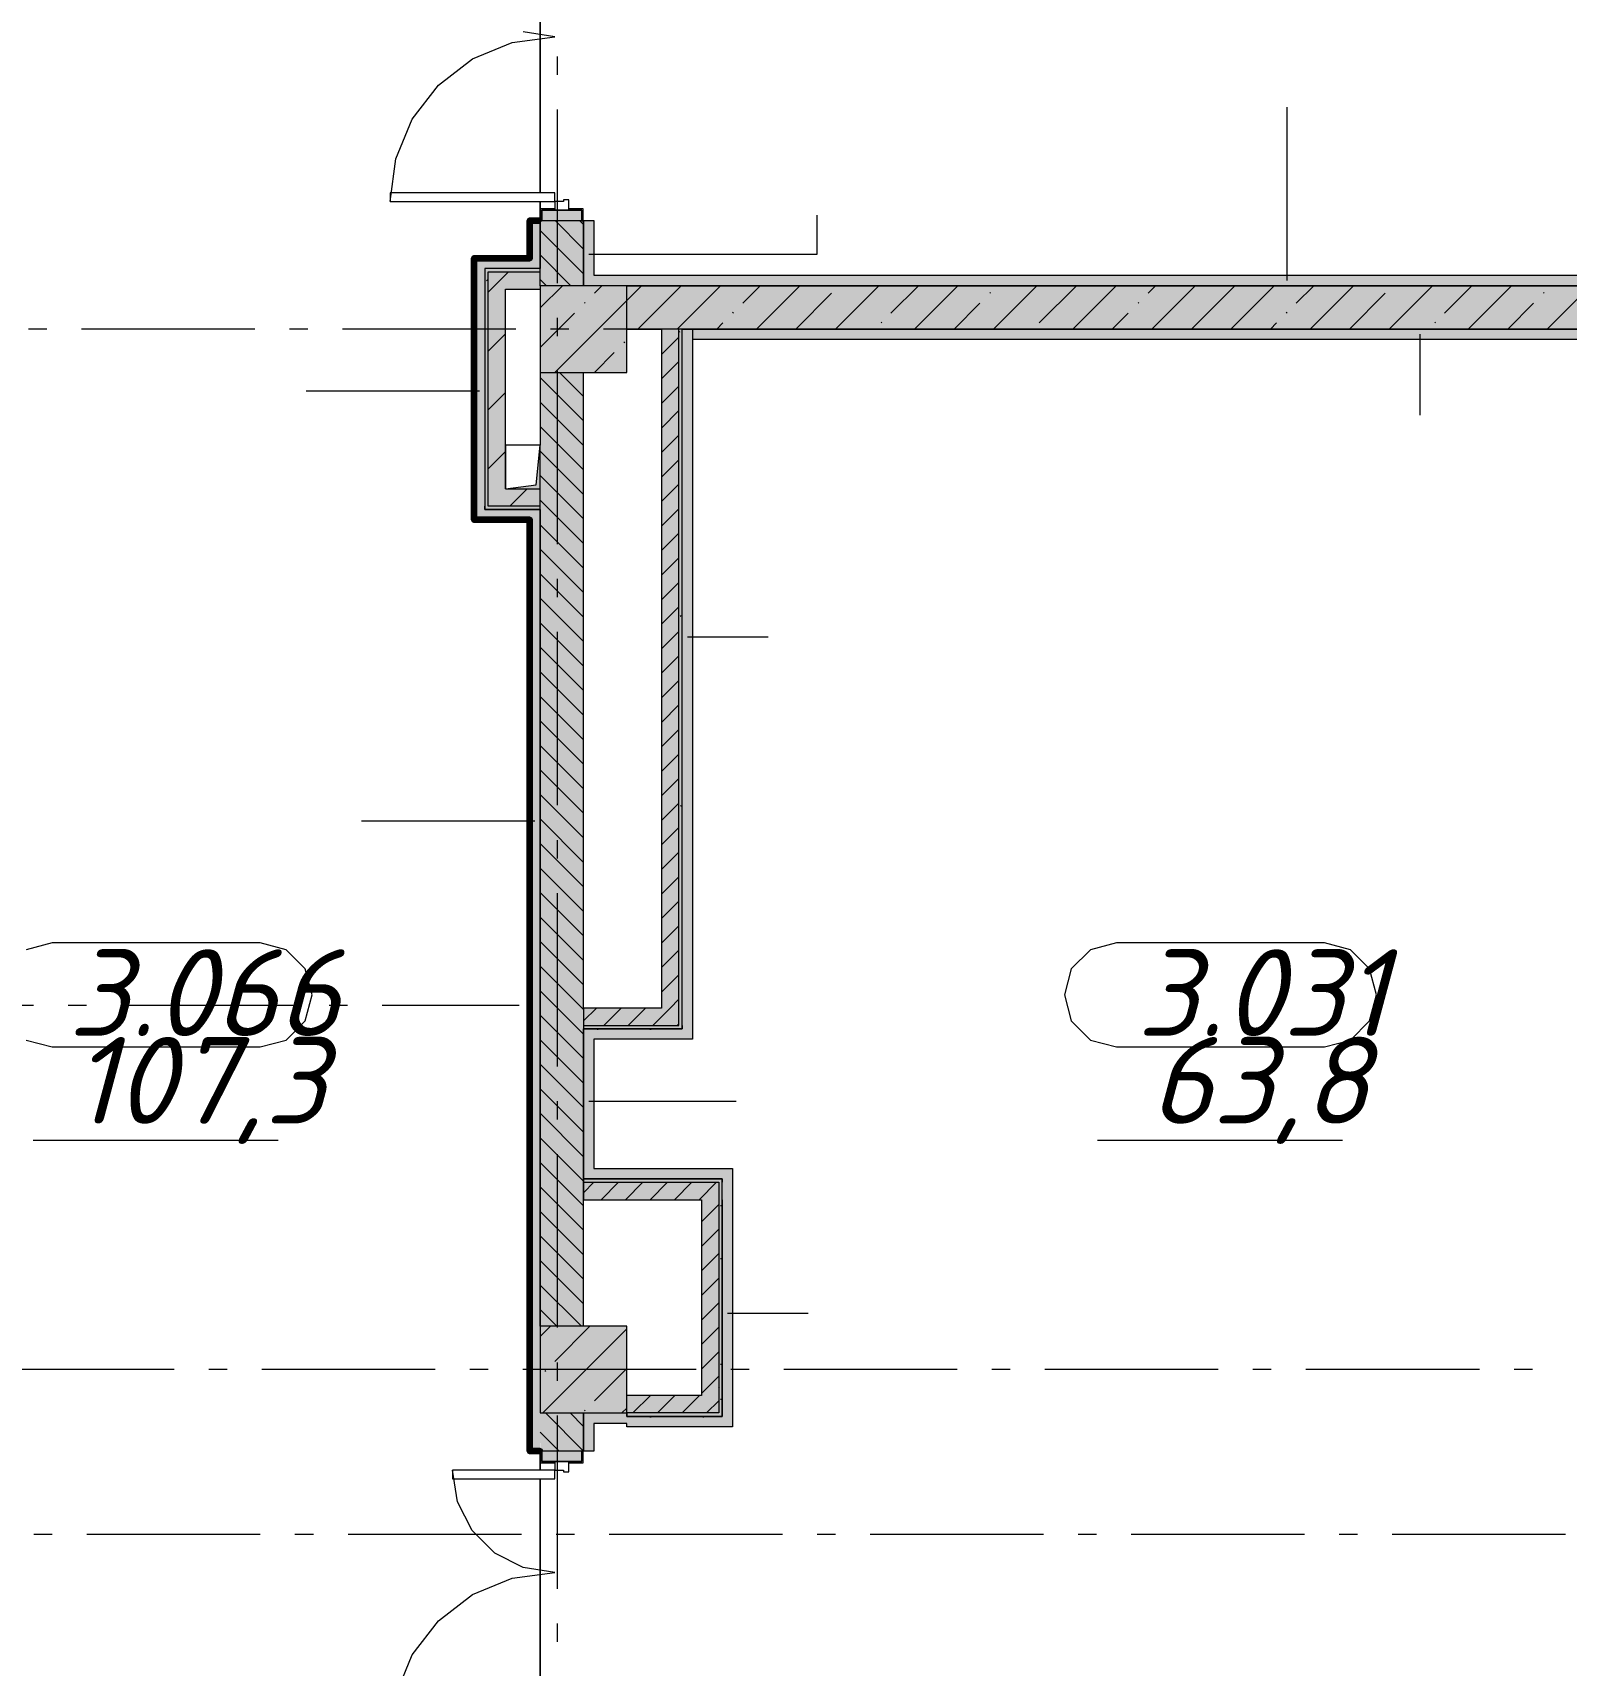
# Model space of a CAD drawing. Header units: millimetres. Extents: x -537608 to 253996, y -217170 to 186033.
# Drawn here: x -224204 to -215357, y 101966 to 111380 of the extents above; entities that cross this region are included whole.
import ezdxf

# ---------------------------------------------------------------- set-up
doc = ezdxf.new("R2010")
doc.units = ezdxf.units.MM
doc.layers.add('16) Лак 1.6м', color=160, linetype='Continuous', lineweight=90)
doc.layers.add('PDF _Геометрия', color=7, linetype='Continuous')
doc.layers.add('PDF _Текст', color=7, linetype='Continuous')
doc.layers.add('PDF _Сплошная заливка', color=7, linetype='Continuous', true_color=0xffffff)
doc.styles.add('PDF ISOCPEUR Italic', font='isocpeui.ttf')

msp = doc.modelspace()

# ---------------------------------------------------------------- hatches: boundary and pattern name
at = {"layer": 'PDF _Сплошная заливка', "transparency": 33554559}
h = msp.add_hatch(color=256, dxfattribs=at)
h.paths.add_polyline_path([(-221276.195, 91921.2686), (-221026.1962, 91921.2686), (-221028.1941, 92444.2684), (-221276.195, 92444.2684)], flags=0)
h.paths.add_polyline_path([(-221036.1945, 94206.2671), (-221036.1945, 94208.265), (-221026.1962, 94208.265), (-221026.1962, 94421.2653), (-221276.195, 94421.2653), (-221273.8698, 94208.265), (-221096.1952, 94206.2671)], flags=0)
h.paths.add_polyline_path([(-221045.5491, 94921.2673), (-221026.1962, 94921.2673), (-221026.1962, 98621.2643), (-221276.195, 98621.2643), (-221276.195, 94921.2673), (-221181.3681, 94921.2673)], flags=0)
h.paths.add_polyline_path([(-221026.1962, 99321.2648), (-221026.1962, 99611.2655), (-221276.195, 99611.2655), (-221276.195, 99321.2648), (-221111.1948, 99321.2648)], flags=0)
h.paths.add_polyline_path([(-221026.1962, 100311.2638), (-221026.1962, 100421.2647), (-221276.195, 100421.2647), (-221276.195, 100311.2638), (-221111.1948, 100311.2638)], flags=0)
h.paths.add_polyline_path([(-221026.1962, 100921.2645), (-221028.1941, 101439.2651), (-221276.195, 101439.2651), (-221276.195, 100921.2645), (-221048.5826, 100921.2645)], flags=0)
h.paths.add_polyline_path([(-221026.1962, 103201.2638), (-221026.1962, 103421.2634), (-221276.195, 103421.2634), (-221273.9215, 103203.2639), (-221028.1941, 103201.2638)], flags=0)
h.paths.add_polyline_path([(-221276.195, 103921.2653), (-221026.1962, 103921.2653), (-221026.1962, 109421.2627), (-221276.195, 109421.2627), (-221276.195, 105320.22)], flags=0)
h.paths.add_polyline_path([(-221026.1962, 109921.2625), (-221028.1941, 110294.2639), (-221276.195, 110294.2639), (-221276.195, 109921.2625)], flags=0)
h.paths.add_polyline_path([(-221096.1952, 112056.2626), (-221026.1962, 112058.2627), (-221026.1962, 112421.2636), (-221276.195, 112421.2636), (-221274.1949, 112058.2627), (-221206.196, 112056.2626)], flags=0)
h.paths.add_polyline_path([(-221214.4095, 112921.2633), (-221026.1962, 112921.2633), (-221026.1962, 118421.2607), (-221276.195, 118421.2607), (-221276.195, 112921.2633)], flags=0)
h.paths.add_polyline_path([(-221276.195, 118921.2605), (-221026.1962, 118921.2605), (-221028.1941, 119439.2612), (-221276.195, 119439.2612)], flags=0)
h.paths.add_polyline_path([(-221036.1945, 121201.2599), (-221036.1945, 121203.26), (-221026.1962, 121203.26), (-221026.1962, 121421.2594), (-221276.195, 121421.2594), (-221273.9215, 121203.26), (-221096.1952, 121201.2599)], flags=0)
h.paths.add_polyline_path([(-221276.195, 121921.2613), (-221026.1962, 121921.2613), (-221026.1962, 127421.2599), (-221276.195, 127421.2599), (-221276.195, 122310.9954)], flags=0)
h.paths.add_polyline_path([(-221254.6267, 127921.2597), (-221026.1962, 127921.2597), (-221028.1941, 128114.259), (-221276.195, 128114.259), (-221276.195, 127921.2597), (-221260.642, 127921.2597)], flags=0)
h.paths.add_polyline_path([(-221096.1952, 129876.2591), (-221026.1962, 129878.2592), (-221026.1962, 130421.2599), (-221276.195, 130421.2599), (-221274.1949, 129878.2592), (-221206.196, 129876.2591)], flags=0)
h.paths.add_polyline_path([(-221189.1855, 130921.2596), (-221026.1962, 130921.2596), (-221026.1962, 135771.2589), (-221276.195, 135771.2589), (-221276.195, 130921.2596)], flags=0)
h.paths.add_polyline_path([(-221273.7191, 136271.2587), (-221026.1962, 136271.2587), (-221028.1941, 137634.2575), (-221276.195, 137634.2575), (-221276.195, 136271.2587)], flags=0)
h.paths.add_polyline_path([(-221036.1945, 139396.2576), (-221036.1945, 139398.2576), (-221026.1962, 139398.2576), (-221028.1941, 139621.2568), (-221276.195, 139621.2568), (-221274.1949, 139398.2576), (-221096.1952, 139396.2576)], flags=0)
at = {"layer": 'PDF _Сплошная заливка', "true_color": 0xff7d7d, "transparency": 33554559}
h = msp.add_hatch(color=11, dxfattribs=at)
h.paths.add_polyline_path([(-221336.1957, 110020.7634), (-221276.195, 110020.7634), (-221276.195, 110296.264), (-221336.1957, 110296.264), (-221336.1957, 110080.7619)], flags=0)
h.paths.add_polyline_path([(-221276.195, 112056.2626), (-221276.195, 118546.2613), (-221336.1957, 118546.2613), (-221336.1957, 112056.2626)], flags=0)
h = msp.add_hatch(color=11, dxfattribs=at)
h.paths.add_polyline_path([(-221026.1962, 109921.2625), (-220966.1955, 109921.2625), (-220966.1955, 110296.264), (-221026.1962, 110296.264), (-221026.1962, 110275.8626)], flags=0)
h.paths.add_polyline_path([(-221026.1962, 112056.2626), (-220966.1955, 112056.2626), (-220966.1955, 112421.2636), (-221026.1962, 112421.2636), (-221026.1962, 112399.7082)], flags=0)
for points in [[(-221586.7628, 110020.7634), (-221336.1957, 110020.7634), (-221336.1957, 110080.7619), (-221656.1956, 110080.7619), (-221656.1956, 110020.7634), (-221596.1949, 110020.7634)], [(-213586.1959, 109921.2625), (-213586.1959, 109981.2632), (-220966.1955, 109981.2632), (-220966.1955, 109921.2625), (-214907.808, 109921.2625)], [(-220456.9747, 105636.2649), (-220396.974, 105636.2649), (-220396.974, 109671.2637), (-220456.9747, 109671.2637), (-220456.9747, 105756.2642)], [(-221336.1957, 108570.7622), (-221276.195, 108570.7622), (-221276.195, 108630.7628), (-221596.1949, 108630.7628), (-221596.1949, 108570.7622), (-221586.7628, 108570.7622)], [(-221026.1962, 104831.2649), (-220966.1955, 104831.2649), (-220966.1955, 105636.2649), (-221026.1962, 105636.2649), (-221026.1962, 105320.22)], [(-220776.1952, 103341.2639), (-220166.1946, 103341.2639), (-220166.1946, 103401.2646), (-220776.1952, 103401.2646), (-220776.1952, 103361.2648)]]:
    msp.add_hatch(color=11, dxfattribs=at).paths.add_polyline_path(points)
at = {"layer": 'PDF _Сплошная заливка', "transparency": 33554559}
for points in [[(-221576.194, 110000.7625), (-221276.195, 110000.7625), (-221276.195, 110020.7634), (-221596.1949, 110020.7634), (-221596.1949, 110000.7625), (-221586.7628, 110000.7625)], [(-221596.1949, 108650.7637), (-221576.194, 108650.7637), (-221576.194, 110000.7625), (-221596.1949, 110000.7625), (-221596.1949, 108750.7641)], [(-221276.195, 109900.7621), (-221276.195, 110000.7625), (-221576.194, 110000.7625), (-221576.194, 109900.7621), (-221476.1957, 109900.7621)], [(-221576.194, 108750.7641), (-221476.1957, 108750.7641), (-221476.1957, 109900.7621), (-221576.194, 109900.7621), (-221576.194, 108773.2625)], [(-213276.196, 109671.2637), (-213276.196, 109921.2625), (-220776.1952, 109921.2625), (-220776.1952, 109671.2637), (-213526.1963, 109671.2637)], [(-220476.9734, 105656.2637), (-220456.9747, 105656.2637), (-220456.9747, 109671.2637), (-220476.9734, 109671.2637), (-220476.9734, 105756.2642)], [(-221576.194, 108650.7637), (-221276.195, 108650.7637), (-221276.195, 108750.7641), (-221576.194, 108750.7641), (-221576.194, 108738.0875)], [(-221586.7628, 108630.7628), (-221276.195, 108630.7628), (-221276.195, 108650.7637), (-221596.1949, 108650.7637), (-221596.1949, 108630.7628)], [(-220246.1962, 104751.2633), (-220226.1952, 104751.2633), (-220226.1952, 104771.2642), (-221026.1962, 104771.2642), (-221026.1962, 104751.2633)], [(-220346.1944, 104651.2651), (-220246.1962, 104651.2651), (-220246.1962, 104751.2633), (-221026.1962, 104751.2633), (-221026.1962, 104651.2651)], [(-220246.1962, 103401.2646), (-220226.1952, 103401.2646), (-220226.1952, 104751.2633), (-220246.1962, 104751.2633), (-220246.1962, 103421.2634)], [(-220346.1944, 103401.2646), (-220246.1962, 103401.2646), (-220246.1962, 103421.2634), (-220776.1952, 103421.2634), (-220776.1952, 103401.2646), (-220751.8927, 103401.2646)]]:
    msp.add_hatch(color=256, dxfattribs=at).paths.add_polyline_path(points)
at = {"layer": 'PDF _Сплошная заливка', "true_color": 0xfca910, "transparency": 33554559}
msp.add_hatch(color=40, dxfattribs=at).paths.add_polyline_path([(-213836.1964, 109611.2631), (-213776.1962, 109611.2631), (-213776.1962, 109671.2637), (-220396.974, 109671.2637), (-220396.974, 109611.2631), (-214907.808, 109611.2631)])
at = {"layer": 'PDF _Сплошная заливка', "true_color": 0xff7d7d, "transparency": 33554559}
h = msp.add_hatch(color=11, dxfattribs=at)
h.paths.add_polyline_path([(-221276.195, 91671.2676), (-221276.195, 92446.2663), (-221336.1957, 92446.2663), (-221336.1957, 91671.2676)], flags=0)
h.paths.add_polyline_path([(-221336.1957, 94206.2671), (-221276.195, 94206.2671), (-221276.195, 98621.2643), (-221336.1957, 98621.2643), (-221336.1957, 94421.2653)], flags=0)
h.paths.add_polyline_path([(-221336.1957, 99321.2648), (-221276.195, 99321.2648), (-221276.195, 99611.2655), (-221336.1957, 99611.2655)], flags=0)
h.paths.add_polyline_path([(-221276.195, 100311.2638), (-221276.195, 101441.2652), (-221336.1957, 101441.2652), (-221336.1957, 100311.2638)], flags=0)
h.paths.add_polyline_path([(-221336.1957, 103201.2638), (-221276.195, 103201.2638), (-221276.195, 108570.7622), (-221336.1957, 108570.7622), (-221336.1957, 103421.2634)], flags=0)

# ---------------------------------------------------------------- linework, layer by layer
at = {"layer": '16) Лак 1.6м'}
msp.add_lwpolyline([(-221276.195, 103201.2638), (-221276.195, 103201.2638), (-221336.1957, 103201.2638), (-221336.1957, 108570.7622), (-221596.1949, 108570.7622), (-221656.1956, 108570.7622), (-221656.1956, 110020.7634), (-221656.1956, 110080.7619), (-221336.1957, 110080.7619), (-221336.1957, 110296.264), (-221276.195, 110296.264)], dxfattribs=at)
at = {"layer": 'PDF _Геометрия', "color": 9, "lineweight": 9, "true_color": 0xc0c0c0}
for p, q in [((-221276.195, 110456.2628), (-221276.195, 111896.2637)), ((-221276.195, 111896.2637), (-221276.195, 110456.2628)), ((-221276.195, 110296.264), (-221276.195, 110406.2627)), ((-221276.195, 110406.2627), (-221276.195, 110296.264)), ((-221276.195, 103091.2651), (-221276.195, 103201.2638)), ((-221276.195, 103201.2638), (-221276.195, 103091.2651)), ((-221276.195, 101601.2641), (-221276.195, 103041.2649)), ((-221276.195, 103041.2649), (-221276.195, 101601.2641))]:
    msp.add_line(p, q, dxfattribs=at)
at = {"layer": 'PDF _Геометрия', "lineweight": 9}
for p, q in [((-221191.1942, 111356.262), (-221373.5149, 111385.1395)), ((-221666.1961, 111228.988), (-221437.0723, 111323.8923)), ((-221437.0723, 111323.8923), (-221191.1942, 111356.262)), ((-221862.9458, 111078.0143), (-221666.1961, 111228.988)), ((-222013.9196, 110881.2623), (-221862.9458, 111078.0143)), ((-216967.1102, 109951.2639), (-216967.1102, 110951.2635)), ((-222108.8239, 110652.1407), (-222013.9196, 110881.2623)), ((-222141.1957, 110406.2627), (-222108.8239, 110652.1407)), ((-221191.1942, 110456.2628), (-222141.1957, 110456.2628)), ((-222141.1957, 110456.2628), (-222141.1957, 110406.2627)), ((-221191.1942, 110406.2627), (-221191.1942, 110456.2628)), ((-222141.1957, 110406.2627), (-221191.1942, 110406.2627)), ((-221191.1942, 110364.2629), (-221274.1949, 110364.2629)), ((-221274.1949, 110364.2629), (-221274.1949, 110294.2639)), ((-221266.1945, 110294.2639), (-221266.1945, 110356.2625)), ((-221266.1945, 110356.2625), (-221191.1942, 110356.2625)), ((-221036.1945, 110356.2625), (-221266.1945, 110356.2625)), ((-221266.1945, 110356.2625), (-221266.1945, 110296.264)), ((-221191.1942, 110406.2627), (-221191.1942, 110356.2625)), ((-221141.1962, 110406.2627), (-221191.1942, 110406.2627)), ((-221191.1942, 110356.2625), (-221191.1942, 110364.2629)), ((-221191.1942, 110356.2625), (-221111.1948, 110356.2625)), ((-221111.1948, 110416.2631), (-221141.1962, 110416.2631)), ((-221141.1962, 110416.2631), (-221141.1962, 110406.2627)), ((-221111.1948, 110356.2625), (-221111.1948, 110416.2631)), ((-221028.1941, 110364.2629), (-221111.1948, 110364.2629)), ((-221111.1948, 110364.2629), (-221111.1948, 110356.2625)), ((-221111.1948, 110356.2625), (-221036.1945, 110356.2625)), ((-221036.1945, 110356.2625), (-221036.1945, 110294.2639)), ((-221036.1945, 110296.264), (-221036.1945, 110356.2625)), ((-221028.1941, 110294.2639), (-221028.1941, 110364.2629)), ((-221276.195, 110020.7634), (-221276.195, 110296.264)), ((-221276.195, 110296.264), (-221276.195, 110020.7634)), ((-221026.1962, 109990.3013), (-221276.195, 110240.3001)), ((-221274.1949, 110294.2639), (-221266.1945, 110294.2639)), ((-221266.1945, 110296.264), (-221036.1945, 110296.264)), ((-221026.1962, 110131.7223), (-221190.7356, 110296.264)), ((-221026.1962, 110273.1434), (-221049.3146, 110296.264)), ((-221036.1945, 110294.2639), (-221028.1941, 110294.2639)), ((-221026.1962, 110296.264), (-221026.1962, 109921.2625)), ((-221026.1962, 109921.2625), (-221026.1962, 110296.264)), ((-221026.1962, 110296.264), (-220966.1955, 110296.264)), ((-220966.1955, 110296.264), (-220966.1955, 109981.2632)), ((-219679.3171, 110102.0073), (-219679.3171, 110327.6518)), ((-221098.5785, 109921.2625), (-221276.195, 110098.8791)), ((-220996.1948, 110102.0073), (-219679.3171, 110102.0073)), ((-221276.195, 110020.7634), (-221596.1949, 110020.7634)), ((-221596.1949, 110020.7634), (-221596.1949, 110000.7625)), ((-221336.1957, 110020.7634), (-221596.1949, 110020.7634)), ((-221596.1949, 110020.7634), (-221596.1949, 110000.7625)), ((-221596.1949, 110000.7625), (-221596.1949, 109900.7621)), ((-221576.194, 109900.7621), (-221576.194, 110000.7625)), ((-221576.194, 110000.7625), (-221276.195, 110000.7625)), ((-221558.7099, 109900.7621), (-221458.7094, 110000.7625)), ((-221276.195, 110020.7634), (-221336.1957, 110020.7634)), ((-221276.195, 110000.7625), (-221276.195, 110020.7634)), ((-221276.195, 109921.2625), (-221276.195, 110000.7625)), ((-221239.9995, 109921.2625), (-221276.195, 109957.4579)), ((-220966.1955, 109981.2632), (-213586.1959, 109981.2632)), ((-221596.1949, 109900.7621), (-221596.1949, 108750.7641)), ((-221596.1949, 109900.7621), (-221596.1949, 108750.7641)), ((-221576.194, 109883.2779), (-221558.7099, 109900.7621)), ((-221576.194, 108750.7641), (-221576.194, 109900.7621)), ((-221476.1957, 108750.7641), (-221476.1957, 109900.7621)), ((-221476.1957, 109900.7621), (-221276.195, 109900.7621)), ((-221276.195, 109792.9271), (-221147.8574, 109921.2625)), ((-220776.1952, 109921.2625), (-221276.195, 109921.2625)), ((-221276.195, 109921.2625), (-221276.195, 109421.2627)), ((-220963.6593, 109877.3638), (-220919.7606, 109921.2625)), ((-220776.1952, 109836.729), (-220691.6616, 109921.2625)), ((-213586.1959, 109921.2625), (-220776.1952, 109921.2625)), ((-220776.1952, 109921.2625), (-213586.1959, 109921.2625)), ((-220776.1952, 109421.2627), (-220776.1952, 109921.2625)), ((-220713.5636, 109671.2637), (-220463.5626, 109921.2625)), ((-220485.4647, 109671.2637), (-220235.4637, 109921.2625)), ((-220108.2909, 109820.3385), (-220007.3669, 109921.2625)), ((-220029.2667, 109671.2637), (-219779.2679, 109921.2625)), ((-219801.17, 109671.2637), (-219595.0698, 109877.3638)), ((-219573.071, 109671.2637), (-219323.07, 109921.2625)), ((-219252.9225, 109763.3132), (-219094.971, 109921.2625)), ((-219116.873, 109671.2637), (-218866.8742, 109921.2625)), ((-218682.6762, 109877.3638), (-218677.9331, 109882.1046)), ((-218660.6773, 109671.2637), (-218410.6763, 109921.2625)), ((-218397.5519, 109706.2879), (-218182.5773, 109921.2625)), ((-218204.4793, 109671.2637), (-217954.4805, 109921.2625)), ((-217770.2824, 109877.3638), (-217726.3816, 109921.2625)), ((-217748.2835, 109671.2637), (-217498.2826, 109921.2625)), ((-217520.1846, 109671.2637), (-217270.1836, 109921.2625)), ((-217292.0856, 109671.2637), (-217042.0868, 109921.2625)), ((-216914.9118, 109820.3385), (-216813.9878, 109921.2625)), ((-216835.8898, 109671.2637), (-216585.8889, 109921.2625)), ((-216607.7908, 109671.2637), (-216401.6908, 109877.3638)), ((-216379.6919, 109671.2637), (-216129.6931, 109921.2625)), ((-216059.5434, 109763.3132), (-215901.5941, 109921.2625)), ((-215923.4961, 109671.2637), (-215673.4951, 109921.2625)), ((-215489.297, 109877.3638), (-215484.5562, 109882.1046)), ((-215467.2982, 109671.2637), (-215217.2972, 109921.2625)), ((-221191.6614, 109421.2627), (-220776.1952, 109836.729)), ((-221020.6846, 109820.3385), (-221015.9438, 109825.0793)), ((-220165.3162, 109763.3132), (-220160.5733, 109768.0562)), ((-218888.774, 109671.2637), (-218739.6992, 109820.3385)), ((-217827.3055, 109820.3385), (-217822.5647, 109825.0793)), ((-216971.9371, 109763.3132), (-216967.1963, 109768.0562)), ((-215695.3971, 109671.2637), (-215546.3223, 109820.3385)), ((-221276.195, 109564.8282), (-221077.7099, 109763.3132)), ((-220257.3657, 109671.2637), (-220222.3393, 109706.2879)), ((-219309.9456, 109706.2879), (-219305.2048, 109711.0309)), ((-217976.3803, 109671.2637), (-217884.3308, 109763.3132)), ((-217063.9866, 109671.2637), (-217028.9624, 109706.2879)), ((-216116.5687, 109706.2879), (-216111.8257, 109711.0309)), ((-221576.194, 109543.867), (-221476.1957, 109643.8674)), ((-220792.5857, 109592.2396), (-220787.8448, 109596.9803)), ((-220776.1952, 109671.2637), (-220576.9738, 109671.2637)), ((-220576.9738, 109666.2753), (-220571.9854, 109671.2637)), ((-220576.9738, 109671.2637), (-220576.9738, 105756.2642)), ((-220476.9734, 109671.2637), (-220576.9738, 109671.2637)), ((-220576.9738, 109524.8543), (-220476.9734, 109624.8525)), ((-220456.9747, 109671.2637), (-220476.9734, 109671.2637)), ((-220476.9734, 105756.2642), (-220476.9734, 109671.2637)), ((-220456.9747, 105756.2642), (-220456.9747, 109671.2637)), ((-220456.9747, 109671.2637), (-220396.974, 109671.2637)), ((-220456.9747, 105756.2642), (-220456.9747, 109671.2637)), ((-220396.974, 109671.2637), (-213776.1962, 109671.2637)), ((-213776.1962, 109671.2637), (-220396.974, 109671.2637)), ((-220396.974, 109671.2637), (-220396.974, 109611.2631)), ((-213836.1964, 109611.2631), (-220396.974, 109611.2631)), ((-220396.974, 109611.2631), (-220396.974, 105636.2649)), ((-216202.4672, 109641.2623), (-216202.4672, 109175.1134)), ((-220963.5624, 109421.2627), (-220849.6109, 109535.2142)), ((-221276.195, 109421.2627), (-220776.1952, 109421.2627)), ((-221276.195, 109421.2627), (-221276.195, 109000.7629)), ((-221026.1962, 109141.7728), (-221276.195, 109391.7716)), ((-221026.1962, 109283.1938), (-221164.2651, 109421.2627)), ((-221026.1962, 105756.2642), (-221026.1962, 109421.2627)), ((-220576.9738, 109383.431), (-220476.9734, 109483.4315)), ((-221626.1941, 109313.206), (-222626.1958, 109313.206)), ((-221576.194, 109204.456), (-221476.1957, 109304.4543)), ((-220576.9738, 109242.01), (-220476.9734, 109342.0104)), ((-221026.1962, 109000.3517), (-221276.195, 109250.3505)), ((-221026.1962, 108858.9306), (-221276.195, 109108.9295)), ((-220576.9738, 109100.5889), (-220476.9734, 109200.5893)), ((-220576.9738, 108959.1679), (-220476.9734, 109059.1682)), ((-221576.194, 108865.0429), (-221476.1957, 108965.0433)), ((-221026.1962, 108717.5075), (-221276.195, 108967.5084)), ((-221026.1962, 108576.0864), (-221276.195, 108826.0874)), ((-220576.9738, 108817.7468), (-220476.9734, 108917.7472)), ((-221596.1949, 108750.7641), (-221596.1949, 108650.7637)), ((-221576.194, 108650.7637), (-221576.194, 108750.7641)), ((-221451.0643, 108650.7637), (-221351.0639, 108750.7641)), ((-221276.195, 108650.7637), (-221276.195, 108750.7641)), ((-220576.9738, 108676.3257), (-220476.9734, 108776.3261)), ((-221596.1949, 108650.7637), (-221596.1949, 108630.7628)), ((-221596.1949, 108630.7628), (-221596.1949, 108650.7637)), ((-221276.195, 108650.7637), (-221576.194, 108650.7637)), ((-221026.1962, 108434.6653), (-221276.195, 108684.6663)), ((-221276.195, 108630.7628), (-221276.195, 108650.7637)), ((-221596.1949, 108630.7628), (-221276.195, 108630.7628)), ((-221276.195, 108630.7628), (-221596.1949, 108630.7628)), ((-221276.195, 108630.7628), (-221276.195, 108570.7622)), ((-221276.195, 108570.7622), (-221276.195, 108630.7628)), ((-221276.195, 108570.7622), (-221276.195, 103921.2653)), ((-221276.195, 103921.2653), (-221276.195, 108570.7622)), ((-221026.1962, 108293.2443), (-221276.195, 108543.2452)), ((-220576.9738, 108534.9047), (-220476.9734, 108634.9051)), ((-220576.9738, 108393.4836), (-220476.9734, 108493.4819)), ((-221026.1962, 108151.8232), (-221276.195, 108401.8221)), ((-221026.1962, 108010.4022), (-221276.195, 108260.401)), ((-220576.9738, 108252.0604), (-220476.9734, 108352.0608)), ((-220576.9738, 108110.6394), (-220476.9734, 108210.6398)), ((-221026.1962, 107868.9811), (-221276.195, 108118.9799)), ((-221026.1962, 107727.5601), (-221276.195, 107977.5588)), ((-220576.9738, 107969.2183), (-220476.9734, 108069.2187)), ((-220576.9738, 107827.7973), (-220476.9734, 107927.7976)), ((-220426.9754, 107895.9038), (-219960.8243, 107895.9038)), ((-221026.1962, 107586.1368), (-221276.195, 107836.1378)), ((-220576.9738, 107686.3762), (-220476.9734, 107786.3766)), ((-221026.1962, 107444.7158), (-221276.195, 107694.7167)), ((-220576.9738, 107544.9552), (-220476.9734, 107644.9555)), ((-221026.1962, 107303.2948), (-221276.195, 107553.2957)), ((-220576.9738, 107403.5341), (-220476.9734, 107503.5345)), ((-221026.1962, 107161.8736), (-221276.195, 107411.8747)), ((-220576.9738, 107262.113), (-220476.9734, 107362.1112)), ((-221026.1962, 107020.4526), (-221276.195, 107270.4514)), ((-220576.9738, 107120.6898), (-220476.9734, 107220.6902)), ((-221026.1962, 106879.0315), (-221276.195, 107129.0304)), ((-220576.9738, 106979.2688), (-220476.9734, 107079.2691)), ((-221026.1962, 106737.6105), (-221276.195, 106987.6093)), ((-220576.9738, 106837.8477), (-220476.9734, 106937.8481)), ((-221306.1942, 106833.2985), (-222306.1959, 106833.2985)), ((-221026.1962, 106596.1894), (-221276.195, 106846.1882)), ((-220576.9738, 106696.4266), (-220476.9734, 106796.4271)), ((-221026.1962, 106454.7662), (-221276.195, 106704.7672)), ((-220576.9738, 106555.0056), (-220476.9734, 106655.006)), ((-221026.1962, 106313.3452), (-221276.195, 106563.3461)), ((-220576.9738, 106413.5845), (-220476.9734, 106513.5849)), ((-221026.1962, 106171.9241), (-221276.195, 106421.9251)), ((-220576.9738, 106272.1635), (-220476.9734, 106372.1638)), ((-221026.1962, 106030.5031), (-221276.195, 106280.504)), ((-220576.9738, 106130.7424), (-220476.9734, 106230.7407)), ((-221026.1962, 105889.082), (-221276.195, 106139.0808)), ((-220576.9738, 105989.3192), (-220476.9734, 106089.3196)), ((-221026.1962, 105747.6609), (-221276.195, 105997.6597)), ((-220576.9738, 105847.8982), (-220476.9734, 105947.8985)), ((-221026.1962, 105606.2399), (-221276.195, 105856.2387)), ((-221026.1962, 105681.5201), (-220951.4521, 105756.2642)), ((-220576.9738, 105756.2642), (-221026.1962, 105756.2642)), ((-221026.1962, 105756.2642), (-221026.1962, 105656.2637)), ((-220910.0314, 105656.2637), (-220810.031, 105756.2642)), ((-220768.6104, 105656.2637), (-220668.6099, 105756.2642)), ((-220627.1871, 105656.2637), (-220527.1889, 105756.2642)), ((-220527.1889, 105756.2642), (-220476.9734, 105806.4775)), ((-220476.9734, 105656.2637), (-220476.9734, 105756.2642)), ((-220456.9747, 105656.2637), (-220456.9747, 105756.2642)), ((-221026.1962, 105464.8188), (-221276.195, 105714.8176)), ((-221026.1962, 105656.2637), (-220476.9734, 105656.2637)), ((-221026.1962, 105656.2637), (-221026.1962, 105636.2649)), ((-221026.1962, 103921.2653), (-221026.1962, 105636.2649)), ((-221026.1962, 105636.2649), (-220456.9747, 105636.2649)), ((-220966.1955, 105636.2649), (-221026.1962, 105636.2649)), ((-221026.1962, 105636.2649), (-221026.1962, 104831.2649)), ((-220456.9747, 105636.2649), (-220966.1955, 105636.2649)), ((-220485.7661, 105656.2637), (-220476.9734, 105665.0564)), ((-220456.9747, 105636.2649), (-220456.9747, 105656.2637)), ((-220456.9747, 105656.2637), (-220456.9747, 105636.2649)), ((-220396.974, 105636.2649), (-220396.974, 105576.2643)), ((-221026.1962, 105323.3956), (-221276.195, 105573.3966)), ((-220396.974, 105576.2643), (-220966.1955, 105576.2643)), ((-220966.1955, 105576.2643), (-220966.1955, 104831.2649)), ((-221026.1962, 105181.9745), (-221276.195, 105431.9755)), ((-221026.1962, 105040.5535), (-221276.195, 105290.5544)), ((-220996.1948, 105218.8181), (-220145.214, 105218.8181)), ((-221026.1962, 104899.1324), (-221276.195, 105149.1334)), ((-221026.1962, 104757.7114), (-221276.195, 105007.7102)), ((-221026.1962, 104616.2903), (-221276.195, 104866.2891)), ((-221026.1962, 104831.2649), (-221026.1962, 104771.2642)), ((-220966.1955, 104831.2649), (-220226.1952, 104831.2649)), ((-220226.1952, 104831.2649), (-220166.1946, 104831.2649)), ((-220166.1946, 104831.2649), (-220166.1946, 103401.2646)), ((-221026.1962, 104474.8692), (-221276.195, 104724.8681)), ((-221026.1962, 104771.2642), (-220226.1952, 104771.2642)), ((-220226.1952, 104771.2642), (-221026.1962, 104771.2642)), ((-221026.1962, 104771.2642), (-221026.1962, 104751.2633)), ((-221026.1962, 104691.5705), (-220966.5034, 104751.2633)), ((-221026.1962, 104751.2633), (-220246.1962, 104751.2633)), ((-221026.1962, 104751.2633), (-221026.1962, 104651.2651)), ((-220925.0806, 104651.2651), (-220825.0801, 104751.2633)), ((-220783.6595, 104651.2651), (-220683.6591, 104751.2633)), ((-220642.2385, 104651.2651), (-220542.238, 104751.2633)), ((-220500.8173, 104651.2651), (-220400.817, 104751.2633)), ((-220359.3963, 104651.2651), (-220259.3959, 104751.2633)), ((-220246.1962, 104751.2633), (-220246.1962, 104651.2651)), ((-220226.1952, 104751.2633), (-220226.1952, 104771.2642)), ((-220226.1952, 104771.2642), (-220226.1952, 104751.2633)), ((-220226.1952, 104651.2651), (-220226.1952, 104751.2633)), ((-221026.1962, 104651.2651), (-220346.1944, 104651.2651)), ((-220346.1944, 104651.2651), (-220346.1944, 103521.2637)), ((-220346.1944, 104523.0438), (-220246.1962, 104623.0441)), ((-220246.1962, 104651.2651), (-220246.1962, 103421.2634)), ((-220226.1952, 103401.2646), (-220226.1952, 104651.2651)), ((-220226.1952, 104651.2651), (-220226.1952, 103401.2646)), ((-221026.1962, 104333.4482), (-221276.195, 104583.447)), ((-221026.1962, 104192.025), (-221276.195, 104442.026)), ((-220346.1944, 104381.6227), (-220246.1962, 104481.621)), ((-220346.1944, 104240.2017), (-220246.1962, 104340.1998)), ((-221026.1962, 104050.604), (-221276.195, 104300.6049)), ((-221038.2764, 103921.2653), (-221276.195, 104159.1839)), ((-220346.1944, 104098.7784), (-220246.1962, 104198.7788)), ((-220346.1944, 103957.3574), (-220246.1962, 104057.3577)), ((-221179.6975, 103921.2653), (-221276.195, 104017.7628)), ((-220196.196, 103997.3958), (-219730.045, 103997.3958)), ((-221276.195, 103862.3669), (-221217.2966, 103921.2653)), ((-220776.1952, 103921.2653), (-221276.195, 103921.2653)), ((-221276.195, 103921.2653), (-221276.195, 103421.2634)), ((-221261.1006, 103421.2634), (-220776.1952, 103906.1688)), ((-221191.7583, 103718.7047), (-220989.1977, 103921.2653)), ((-220776.1952, 103421.2634), (-220776.1952, 103921.2653)), ((-220346.1944, 103815.9363), (-220246.1962, 103915.9367)), ((-220346.1944, 103674.5152), (-220246.1962, 103774.5157)), ((-221248.7835, 103661.6794), (-221244.0406, 103666.4223)), ((-220963.6593, 103490.6057), (-220776.1952, 103678.0698)), ((-220346.1944, 103533.0942), (-220246.1962, 103633.0946)), ((-220346.1944, 103521.2637), (-220776.1952, 103521.2637)), ((-220740.8674, 103421.2634), (-220640.867, 103521.2637)), ((-220599.4463, 103421.2634), (-220499.446, 103521.2637)), ((-220458.0253, 103421.2634), (-220358.0249, 103521.2637)), ((-220316.6042, 103421.2634), (-220246.1962, 103491.6736)), ((-221276.195, 103421.2634), (-220776.1952, 103421.2634)), ((-221026.1962, 103202.0776), (-221245.3819, 103421.2634)), ((-221026.1962, 103343.4987), (-221103.9608, 103421.2634)), ((-221026.1962, 103201.2638), (-221026.1962, 103421.2634)), ((-221026.1962, 103421.2634), (-221026.1962, 103201.2638)), ((-221020.6846, 103433.5804), (-221015.9438, 103438.3233)), ((-220804.9027, 103421.2634), (-220776.1952, 103449.973)), ((-220346.1944, 103421.2634), (-220776.1952, 103421.2634)), ((-220776.1952, 103421.2634), (-220776.1952, 103401.2646)), ((-220776.1952, 103401.2646), (-220776.1952, 103421.2634)), ((-220776.1952, 103401.2646), (-220346.1944, 103401.2646)), ((-220226.1952, 103401.2646), (-220776.1952, 103401.2646)), ((-220246.1962, 103421.2634), (-220346.1944, 103421.2634)), ((-220346.1944, 103401.2646), (-220246.1962, 103401.2646)), ((-220246.1962, 103401.2646), (-220226.1952, 103401.2646)), ((-220166.1946, 103401.2646), (-220166.1946, 103341.2639)), ((-221166.8034, 103201.2638), (-221276.195, 103310.6553)), ((-220776.1952, 103361.2648), (-220966.1955, 103361.2648)), ((-220966.1955, 103361.2648), (-220966.1955, 103201.2638)), ((-220776.1952, 103341.2639), (-220776.1952, 103361.2648)), ((-220166.1946, 103341.2639), (-220776.1952, 103341.2639)), ((-221266.1945, 103203.2639), (-221274.1949, 103203.2639)), ((-221274.1949, 103203.2639), (-221274.1949, 103133.2649)), ((-221266.1945, 103141.2653), (-221266.1945, 103203.2639)), ((-221036.1945, 103201.2638), (-221266.1945, 103201.2638)), ((-221266.1945, 103201.2638), (-221266.1945, 103141.2653)), ((-221036.1945, 103203.2639), (-221036.1945, 103141.2653)), ((-221028.1941, 103203.2639), (-221036.1945, 103203.2639)), ((-221036.1945, 103141.2653), (-221036.1945, 103201.2638)), ((-221028.1941, 103133.2649), (-221028.1941, 103203.2639)), ((-220966.1955, 103201.2638), (-221026.1962, 103201.2638)), ((-221781.196, 103091.2651), (-221781.196, 103041.2649)), ((-221191.1942, 103091.2651), (-221781.196, 103091.2651)), ((-221752.3185, 102908.9443), (-221781.196, 103091.2651)), ((-221274.1949, 103133.2649), (-221191.1942, 103133.2649)), ((-221191.1942, 103141.2653), (-221266.1945, 103141.2653)), ((-221266.1945, 103141.2653), (-221036.1945, 103141.2653)), ((-221111.1948, 103141.2653), (-221191.1942, 103141.2653)), ((-221191.1942, 103141.2653), (-221191.1942, 103091.2651)), ((-221191.1942, 103133.2649), (-221191.1942, 103141.2653)), ((-221191.1942, 103041.2649), (-221191.1942, 103091.2651)), ((-221191.1942, 103091.2651), (-221141.1962, 103091.2651)), ((-221141.1962, 103091.2651), (-221141.1962, 103081.2646)), ((-221111.1948, 103081.2646), (-221111.1948, 103141.2653)), ((-221036.1945, 103141.2653), (-221111.1948, 103141.2653)), ((-221111.1948, 103141.2653), (-221111.1948, 103133.2649)), ((-221111.1948, 103133.2649), (-221028.1941, 103133.2649)), ((-221781.196, 103041.2649), (-221191.1942, 103041.2649)), ((-221141.1962, 103081.2646), (-221111.1948, 103081.2646)), ((-221668.5148, 102744.4716), (-221752.3185, 102908.9443)), ((-221537.9877, 102613.9445), (-221668.5148, 102744.4716)), ((-221373.5149, 102530.1408), (-221537.9877, 102613.9445)), ((-221191.1942, 102501.2654), (-221373.5149, 102530.1408)), ((-221666.1961, 102373.9892), (-221437.0723, 102468.8936)), ((-221437.0723, 102468.8936), (-221191.1942, 102501.2654)), ((-221862.9458, 102223.0155), (-221666.1961, 102373.9892)), ((-222013.9196, 102026.2635), (-221862.9458, 102223.0155)), ((-222108.8239, 101797.142), (-222013.9196, 102026.2635))]:
    msp.add_line(p, q, dxfattribs=at)
at = {"layer": 'PDF _Геометрия', "color": 253, "lineweight": 9, "true_color": 0xaaaaaa}
for p, q in [((-221176.1946, 111136.6736), (-221176.1946, 111242.5064)), ((-221176.1946, 109936.6734), (-221176.1946, 110936.6729)), ((-221026.1962, 109946.2626), (-221026.1962, 109953.264)), ((-221176.1946, 109630.8398), (-221176.1946, 109736.6726)), ((-224121.8957, 109671.2637), (-224227.7285, 109671.2637)), ((-222921.8976, 109671.2637), (-223921.8949, 109671.2637)), ((-222616.0641, 109671.2637), (-222721.8968, 109671.2637)), ((-221416.0637, 109671.2637), (-222416.0633, 109671.2637)), ((-221110.2303, 109671.2637), (-221216.063, 109671.2637)), ((-219910.2299, 109671.2637), (-220910.2295, 109671.2637)), ((-219604.3965, 109671.2637), (-219710.2313, 109671.2637)), ((-218404.3982, 109671.2637), (-219404.3978, 109671.2637)), ((-218098.5648, 109671.2637), (-218204.3975, 109671.2637)), ((-216898.5644, 109671.2637), (-217898.564, 109671.2637)), ((-216592.731, 109671.2637), (-216698.5637, 109671.2637)), ((-215392.7306, 109671.2637), (-216392.7323, 109671.2637)), ((-221176.1946, 108430.8396), (-221176.1946, 109430.8391)), ((-221276.195, 109000.7629), (-221476.1957, 109000.7629)), ((-221476.1957, 109000.7629), (-221476.1957, 108750.7641)), ((-221298.6955, 108773.2625), (-221276.195, 109000.7629)), ((-221276.195, 108750.7641), (-221276.195, 109000.7629)), ((-221476.1957, 108750.7641), (-221298.6955, 108773.2625)), ((-221476.1957, 108750.7641), (-221276.195, 108750.7641)), ((-221176.1946, 108125.006), (-221176.1946, 108230.8409)), ((-221176.1946, 106925.0079), (-221176.1946, 107925.0074)), ((-221176.1946, 106619.1744), (-221176.1946, 106725.0071)), ((-221176.1946, 105419.1741), (-221176.1946, 106419.1736)), ((-224090.9685, 106131.6553), (-224240.9691, 106091.4617)), ((-222890.9704, 106131.6553), (-224090.9685, 106131.6553)), ((-222740.9698, 106091.4617), (-222890.9704, 106131.6553)), ((-217952.9003, 106131.6553), (-218102.8987, 106091.4617)), ((-216752.8999, 106131.6553), (-217952.9003, 106131.6553)), ((-216602.8993, 106091.4617), (-216752.8999, 106131.6553)), ((-222631.1628, 105981.6547), (-222740.9698, 106091.4617)), ((-218102.8987, 106091.4617), (-218212.7079, 105981.6547)), ((-216493.0922, 105981.6547), (-216602.8993, 106091.4617)), ((-222590.9692, 105831.6541), (-222631.1628, 105981.6547)), ((-218212.7079, 105981.6547), (-218252.8993, 105831.6541)), ((-216452.8988, 105831.6541), (-216493.0922, 105981.6547)), ((-222631.1628, 105681.6557), (-222590.9692, 105831.6541)), ((-218252.8993, 105831.6541), (-218212.7079, 105681.6557)), ((-216493.0922, 105681.6557), (-216452.8988, 105831.6541)), ((-224199.3697, 105771.2638), (-225199.3693, 105771.2638)), ((-223893.5363, 105771.2638), (-223999.369, 105771.2638)), ((-222693.5359, 105771.2638), (-223693.5355, 105771.2638)), ((-222387.7025, 105771.2638), (-222493.5373, 105771.2638)), ((-221398.1792, 105771.2638), (-222187.7038, 105771.2638)), ((-222740.9698, 105571.8465), (-222631.1628, 105681.6557)), ((-218212.7079, 105681.6557), (-218102.8987, 105571.8465)), ((-216602.8993, 105571.8465), (-216493.0922, 105681.6557)), ((-224240.9691, 105571.8465), (-224090.9685, 105531.6551)), ((-224090.9685, 105531.6551), (-222890.9704, 105531.6551)), ((-222890.9704, 105531.6551), (-222740.9698, 105571.8465)), ((-218102.8987, 105571.8465), (-217952.9003, 105531.6551)), ((-217952.9003, 105531.6551), (-216752.8999, 105531.6551)), ((-216752.8999, 105531.6551), (-216602.8993, 105571.8465)), ((-221176.1946, 105113.3405), (-221176.1946, 105219.1733)), ((-224200.0071, 104993.6191), (-222787.0947, 104993.6191)), ((-218061.9387, 104993.6191), (-216649.0263, 104993.6191)), ((-221176.1946, 103913.3403), (-221176.1946, 104913.3397)), ((-223388.2553, 103671.2643), (-224388.2548, 103671.2643)), ((-223082.4218, 103671.2643), (-223188.2567, 103671.2643)), ((-221882.4236, 103671.2643), (-222882.4231, 103671.2643)), ((-221576.5901, 103671.2643), (-221682.4229, 103671.2643)), ((-220376.5898, 103671.2643), (-221376.5893, 103671.2643)), ((-221176.1946, 103607.5067), (-221176.1946, 103713.3416)), ((-220070.7563, 103671.2643), (-220176.5891, 103671.2643)), ((-218870.756, 103671.2643), (-219870.7577, 103671.2643)), ((-218564.9247, 103671.2643), (-218670.7574, 103671.2643)), ((-217364.9243, 103671.2643), (-218364.9239, 103671.2643)), ((-217059.0908, 103671.2643), (-217164.9236, 103671.2643)), ((-215859.0905, 103671.2643), (-216859.0901, 103671.2643)), ((-215553.257, 103671.2643), (-215659.0919, 103671.2643)), ((-221176.1946, 102407.5086), (-221176.1946, 103407.5081)), ((-224090.4583, 102721.2649), (-224196.291, 102721.2649)), ((-222890.458, 102721.2649), (-223890.4576, 102721.2649)), ((-222584.6245, 102721.2649), (-222690.4572, 102721.2649)), ((-221384.6242, 102721.2649), (-222384.6259, 102721.2649)), ((-221078.7928, 102721.2649), (-221184.6256, 102721.2649)), ((-219878.7925, 102721.2649), (-220878.792, 102721.2649)), ((-219572.959, 102721.2649), (-219678.7917, 102721.2649)), ((-218372.9587, 102721.2649), (-219372.9582, 102721.2649)), ((-218067.1252, 102721.2649), (-218172.9601, 102721.2649)), ((-216867.1271, 102721.2649), (-217867.1265, 102721.2649)), ((-216561.2935, 102721.2649), (-216667.1263, 102721.2649)), ((-215361.2932, 102721.2649), (-216361.2927, 102721.2649)), ((-221176.1946, 102101.6751), (-221176.1946, 102207.5078))]:
    msp.add_line(p, q, dxfattribs=at)
at = {"layer": 'PDF _Геометрия', "color": 8, "lineweight": 9, "true_color": 0x787878}
for p, q in [((-221580.5365, 109948.7686), (-221583.8886, 109954.5751)), ((-221576.194, 109671.2056), (-221576.786, 109670.1808)), ((-220470.2304, 109651.2628), (-220473.5847, 109657.0693)), ((-220462.9362, 108013.0287), (-220466.2905, 108018.8353)), ((-220464.1052, 106923.8022), (-220467.4595, 106917.9957)), ((-220947.7942, 105633.8214), (-220941.0899, 105633.8214)), ((-220642.9963, 105633.8214), (-220636.2899, 105633.8214)), ((-220236.5962, 104617.8211), (-220229.8897, 104617.8211)), ((-220236.5962, 104313.0231), (-220229.8897, 104313.0231)), ((-220236.5962, 103703.423), (-220229.8897, 103703.423)), ((-220241.5006, 103565.4897), (-220244.8528, 103571.2962)), ((-220236.5962, 103500.2229), (-220229.8897, 103500.2229)), ((-220642.9963, 103398.6229), (-220636.2899, 103398.6229)), ((-220338.1962, 103398.6229), (-220331.4897, 103398.6229))]:
    msp.add_line(p, q, dxfattribs=at)
at = {"layer": 'PDF _Сплошная заливка', "color": 7, "lineweight": 35, "true_color": 0xf4f4f4, "transparency": 33554559}
for points in [[(-221036.1945, 110296.264), (-221036.1945, 110356.2625), (-221266.1945, 110296.264), (-221266.1945, 110356.2625)], [(-221036.1945, 103141.2653), (-221036.1945, 103201.2638), (-221266.1945, 103141.2653), (-221266.1945, 103201.2638)]]:
    msp.add_solid(points, dxfattribs=at)
at = {"layer": 'PDF _Сплошная заливка', "color": 11, "lineweight": 35, "true_color": 0xff7d7d, "transparency": 33554559}
for points in [[(-221596.1949, 108570.7622), (-221596.1949, 110020.7634), (-221656.1956, 108570.7622), (-221656.1956, 110020.7634)], [(-220966.1955, 105576.2643), (-220396.974, 105576.2643), (-220966.1955, 105636.2649), (-220396.974, 105636.2649)], [(-220226.1952, 104771.2642), (-220226.1952, 104831.2649), (-221026.1962, 104771.2642), (-221026.1962, 104831.2649)], [(-220166.1946, 103401.2646), (-220166.1946, 104831.2649), (-220226.1952, 103401.2646), (-220226.1952, 104831.2649)], [(-221026.1962, 103201.2638), (-220966.1955, 103201.2638), (-221026.1962, 103421.2634), (-220966.1955, 103421.2634)], [(-220776.1952, 103361.2648), (-220776.1952, 103421.2634), (-220966.1955, 103361.2648), (-220966.1955, 103421.2634)]]:
    msp.add_solid(points, dxfattribs=at)
at = {"layer": 'PDF _Сплошная заливка', "lineweight": 35, "transparency": 33554559}
for points in [[(-220776.1952, 109421.2627), (-220776.1952, 109921.2625), (-221276.195, 109421.2627), (-221276.195, 109921.2625)], [(-220476.9734, 105756.2642), (-220476.9734, 109671.2637), (-220576.9738, 105756.2642), (-220576.9738, 109671.2637)], [(-221026.1962, 105656.2637), (-220476.9734, 105656.2637), (-221026.1962, 105756.2642), (-220476.9734, 105756.2642)], [(-221026.1962, 105636.2649), (-220456.9747, 105636.2649), (-221026.1962, 105656.2637), (-220456.9747, 105656.2637)], [(-220246.1962, 103421.2634), (-220246.1962, 104651.2651), (-220346.1944, 103421.2634), (-220346.1944, 104651.2651)], [(-220776.1952, 103421.2634), (-220776.1952, 103921.2653), (-221276.195, 103421.2634), (-221276.195, 103921.2653)], [(-220776.1952, 103421.2634), (-220346.1944, 103421.2634), (-220776.1952, 103521.2637), (-220346.1944, 103521.2637)]]:
    msp.add_solid(points, dxfattribs=at)
at = {"layer": 'PDF _Сплошная заливка', "color": 254, "lineweight": 35, "true_color": 0xe2e2e2, "transparency": 33554559}
msp.add_solid([(-221276.195, 108750.7641), (-221276.195, 109000.7629), (-221476.1957, 108750.7641), (-221298.6955, 108773.2625)], dxfattribs=at)

# ---------------------------------------------------------------- texts
at = {"layer": 'PDF _Текст', "char_height": 500, "attachment_point": 4, "style": 'PDF ISOCPEUR Italic'}
for s, insert in [('3.066', (-223998.299, 105844.9421)), ('3.031', (-217834.2316, 105844.9421)), ('107,3', (-223979.2992, 105280.9932)), ('63,8', (-217761.2292, 105280.9932))]:
    msp.add_mtext(s, dxfattribs=dict(at, insert=insert))

doc.saveas('drawing.dxf')
